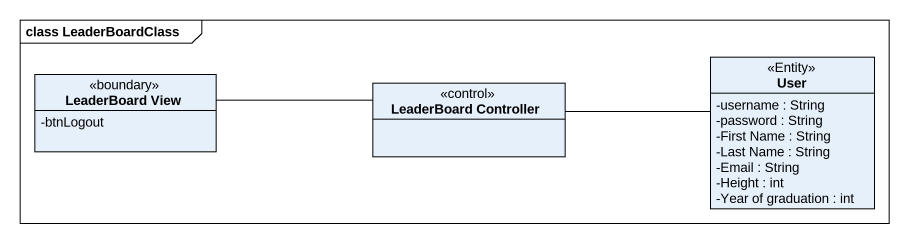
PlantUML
@startuml
mainframe class LeaderBoardClass
hide circle
hide empty members
skinparam classAttributeIconSize 0
class User <<Entity>> {
  -username : String
  -password : String
  -First Name : String
  -Last Name : String
  -Email : String
  -Height : int
  -Year of graduation : int
}
class "LeaderBoard View" as LeaderBoard_View <<boundary>> {
  -btnLogout
}
class "LeaderBoard Controller" as LeaderBoard_Controller <<control>>
LeaderBoard_View -right- LeaderBoard_Controller
LeaderBoard_Controller -right- User
@enduml
